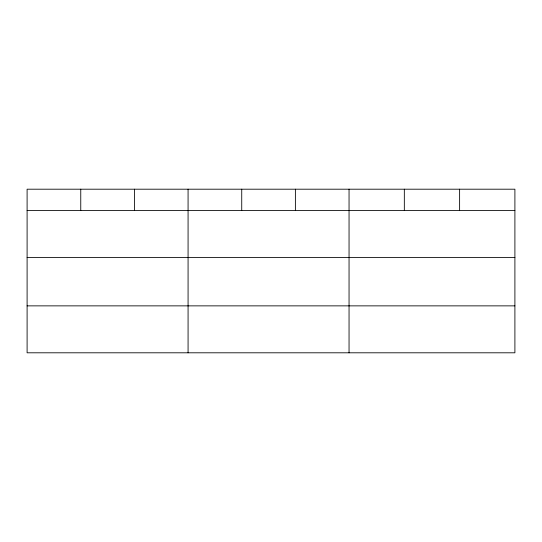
<?xml version="1.0" encoding="UTF-8"?>
<svg xmlns="http://www.w3.org/2000/svg" width="542" height="542" viewBox="0 0 542 542"><rect width="100%" height="100%" fill="white"/><g stroke="black" fill="none" stroke-linecap="round" stroke-linejoin="round"><path stroke-width="0.81" d="M514.9 257.504L514.9 189.199L27.1 189.199L27.1 352.801L514.9 352.801L514.9 257.504L27.1 257.504M27.1 210.567L514.9 210.567M27.1 305.864L514.9 305.864M459.616 189.199L459.616 210.567M404.332 189.199L404.332 210.567M349.048 189.199L349.048 352.801M295.39 189.199L295.39 210.567M241.732 189.199L241.732 210.567M188.074 189.199L188.074 352.801M134.416 189.199L134.416 210.567M80.758 189.199L80.758 210.567"/></g></svg>
